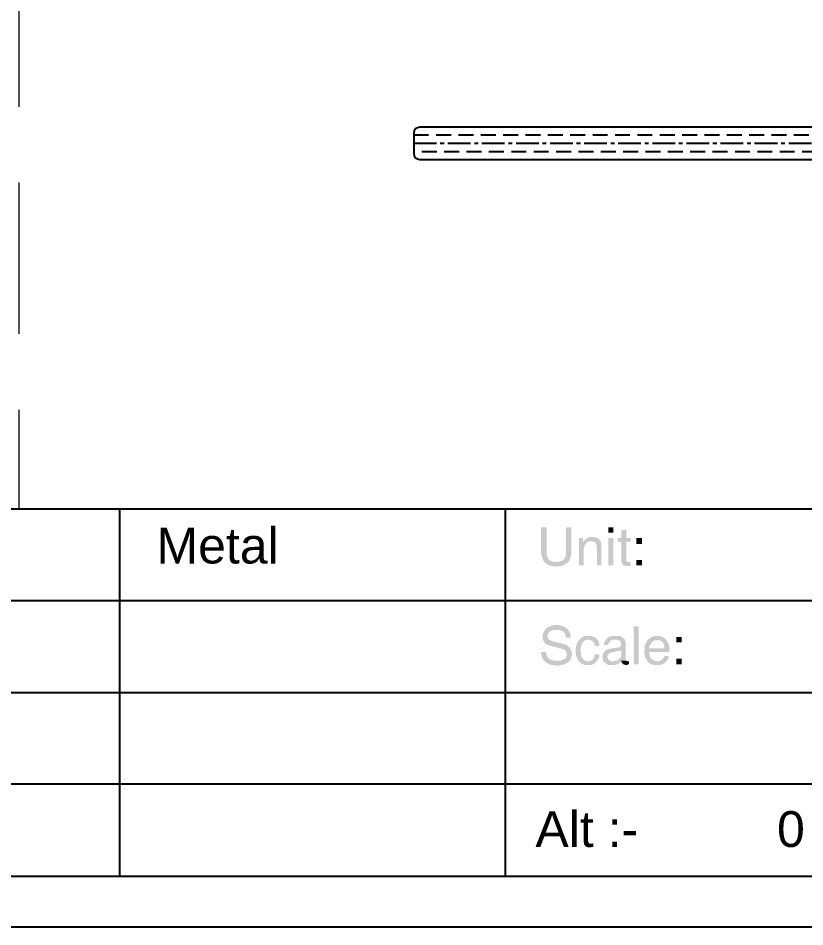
# Model space of a CAD drawing. Header units: millimetres. Extents: x 1233 to 2351, y 1180 to 1535.
# Drawn here: x 2142.7 to 2208.6, y 1237.9 to 1314.1 of the extents above; entities that cross this region are included whole.
import ezdxf

# ---------------------------------------------------------------- set-up
doc = ezdxf.new("R2010")
doc.units = ezdxf.units.MM
for name, pattern in [('CENTER2', [28.575, 19.05, -3.175, 3.175, -3.175]), ('HIDDEN', [9.525, 6.35, -3.175]), ('HIDDEN2', [0.1875, 0.125, -0.0625])]:
    doc.linetypes.add(name, pattern=pattern)
doc.layers.add('Center Line', color=2, linetype='CENTER2')
doc.layers.add('Hidden Line', color=1, linetype='HIDDEN2')
doc.styles.get("Standard").update_dxf_attribs({"font": 'arial.ttf'})

msp = doc.modelspace()

# ---------------------------------------------------------------- hatches: boundary and pattern name
at = {"transparency": 33554559}
for points in [[(2186.98165, 1271.43178), (2186.53033, 1271.43178), (2186.53033, 1269.2203), (2186.57547, 1269.13004), (2186.57547, 1268.94951), (2186.6206, 1268.85924), (2186.66573, 1268.76898), (2186.66573, 1268.67871), (2186.71086, 1268.63358), (2186.75599, 1268.58845), (2186.80113, 1268.49818), (2187.79403, 1268.49818), (2187.70377, 1268.49818), (2187.61351, 1268.54332), (2187.43298, 1268.54332), (2187.38784, 1268.58845), (2187.29758, 1268.63358), (2187.25245, 1268.67871), (2187.20732, 1268.72385), (2187.16218, 1268.76898), (2187.11705, 1268.81411), (2187.07192, 1268.90437), (2187.07192, 1268.94951), (2187.02679, 1269.03977), (2186.98165, 1269.13004), (2186.98165, 1269.40083)], [(2189.05773, 1271.43178), (2188.60641, 1271.43178), (2188.60641, 1269.40083), (2188.60641, 1269.0849), (2188.56128, 1268.99464), (2188.56128, 1268.94951), (2188.51615, 1268.85924), (2188.47102, 1268.81411), (2188.42588, 1268.72385), (2188.38075, 1268.67871), (2188.29049, 1268.63358), (2188.24536, 1268.58845), (2188.15509, 1268.58845), (2188.06483, 1268.54332), (2187.97456, 1268.54332), (2187.8843, 1268.49818), (2186.80113, 1268.49818), (2186.84626, 1268.45305), (2186.89139, 1268.40792), (2186.98165, 1268.36279), (2187.02679, 1268.31766), (2187.11705, 1268.27252), (2187.16218, 1268.22739), (2187.25245, 1268.22739), (2187.34271, 1268.18226), (2187.43298, 1268.18226), (2187.52324, 1268.13713), (2188.15509, 1268.13713), (2188.24536, 1268.18226), (2188.33562, 1268.22739), (2188.38075, 1268.22739), (2188.47102, 1268.27252), (2188.51615, 1268.31766), (2188.60641, 1268.36279), (2188.65155, 1268.40792), (2188.74181, 1268.45305), (2188.74181, 1268.49818), (2188.83207, 1268.54332), (2188.87721, 1268.63358), (2188.92234, 1268.67871), (2188.92234, 1268.76898), (2188.96747, 1268.85924), (2189.0126, 1268.90437), (2189.0126, 1268.99464), (2189.05773, 1269.0849), (2189.05773, 1269.40083)], [(2192.57804, 1270.98045), (2192.57804, 1271.43178), (2192.17185, 1271.43178), (2192.17185, 1270.98045)], [(2190.77276, 1270.6194), (2190.68249, 1270.6194), (2190.59223, 1270.57426), (2190.50196, 1270.57426), (2190.4117, 1270.52913), (2190.36657, 1270.484), (2190.2763, 1270.43887), (2190.23117, 1270.39374), (2190.14091, 1270.30347), (2190.05064, 1270.21321), (2190.36657, 1270.16808), (2190.45683, 1270.21321), (2190.5471, 1270.21321), (2190.59223, 1270.25834), (2191.49487, 1270.25834), (2191.44974, 1270.3486), (2191.40461, 1270.39374), (2191.35948, 1270.43887), (2191.31434, 1270.484), (2191.22408, 1270.52913), (2191.13381, 1270.52913), (2191.08868, 1270.57426), (2190.99842, 1270.57426), (2190.90815, 1270.6194)], [(2193.66122, 1271.20611), (2193.25503, 1271.20611), (2193.25503, 1270.52913), (2192.9391, 1270.52913), (2192.9391, 1270.21321), (2193.25503, 1270.21321), (2193.25503, 1268.49818), (2193.30016, 1268.40792), (2193.34529, 1268.36279), (2193.34529, 1268.31766), (2193.39042, 1268.27252), (2193.43556, 1268.22739), (2193.52582, 1268.22739), (2193.61608, 1268.18226), (2193.88688, 1268.18226), (2194.02227, 1268.22739), (2194.02227, 1268.49818), (2193.88688, 1268.49818), (2193.79661, 1268.54332), (2193.70635, 1268.54332), (2193.66122, 1268.58845), (2193.66122, 1270.21321), (2194.02227, 1270.21321), (2194.02227, 1270.52913), (2193.66122, 1270.52913)], [(2190.05064, 1270.52913), (2189.68959, 1270.52913), (2189.68959, 1268.22739), (2190.09577, 1268.22739), (2190.09577, 1269.44596), (2190.09577, 1269.67162), (2190.14091, 1269.76189), (2190.14091, 1269.85215), (2190.18604, 1269.89728), (2190.23117, 1269.98755), (2190.2763, 1270.03268), (2190.2763, 1270.03268), (2190.32144, 1270.12294), (2190.36657, 1270.16808), (2190.05064, 1270.21321)], [(2191.49487, 1270.25834), (2190.68249, 1270.25834), (2190.77276, 1270.25834), (2190.86302, 1270.21321), (2190.95329, 1270.21321), (2191.04355, 1270.16808), (2191.08868, 1270.12294), (2191.08868, 1270.07781), (2191.13381, 1270.03268), (2191.17895, 1269.98755), (2191.17895, 1269.76189), (2191.22408, 1269.67162), (2191.22408, 1268.22739), (2191.58514, 1268.22739), (2191.58514, 1270.03268), (2191.54, 1270.12294), (2191.54, 1270.21321)], [(2192.57804, 1268.22739), (2192.57804, 1270.52913), (2192.17185, 1270.52913), (2192.17185, 1268.22739)], [(2194.97005, 1270.03268), (2194.97005, 1270.52913), (2194.51873, 1270.52913), (2194.51873, 1270.03268)], [(2194.97005, 1268.22739), (2194.97005, 1268.67871), (2194.51873, 1268.67871), (2194.51873, 1268.22739)], [(2187.79403, 1263.21772), (2187.56837, 1263.21772), (2187.47811, 1263.17259), (2187.38784, 1263.17259), (2187.29758, 1263.12746), (2187.25245, 1263.12746), (2187.16218, 1263.08232), (2187.11705, 1263.03719), (2187.02679, 1262.99206), (2186.98165, 1262.94693), (2186.93652, 1262.9018), (2186.89139, 1262.85666), (2187.79403, 1262.81153), (2188.06483, 1262.81153), (2188.15509, 1262.7664), (2188.24536, 1262.7664), (2188.29049, 1262.72127), (2188.38075, 1262.67613), (2188.38075, 1262.631), (2188.47102, 1262.58587), (2188.51615, 1262.54074), (2188.56128, 1262.45047), (2188.56128, 1262.36021), (2188.60641, 1262.26994), (2188.60641, 1262.17968), (2189.0126, 1262.17968), (2189.0126, 1262.36021), (2188.96747, 1262.45047), (2188.96747, 1262.54074), (2188.92234, 1262.631), (2188.87721, 1262.67613), (2188.83207, 1262.7664), (2188.78694, 1262.81153), (2188.74181, 1262.9018), (2188.65155, 1262.94693), (2188.65155, 1262.94693), (2188.56128, 1263.03719), (2188.51615, 1263.03719), (2188.42588, 1263.08232), (2188.33562, 1263.12746), (2188.29049, 1263.17259), (2188.10996, 1263.17259), (2188.01969, 1263.21772), (2187.92943, 1263.21772)], [(2194.29307, 1259.92307), (2194.29307, 1263.12746), (2194.69926, 1263.12746), (2194.69926, 1259.92307)], [(2186.89139, 1262.85666), (2186.84626, 1262.81153), (2186.80113, 1262.72127), (2186.75599, 1262.631), (2186.71086, 1262.58587), (2186.66573, 1262.49561), (2186.66573, 1261.99915), (2186.71086, 1261.90889), (2186.75599, 1261.86376), (2186.80113, 1261.77349), (2186.84626, 1261.72836), (2186.84626, 1261.68323), (2186.93652, 1261.63809), (2186.98165, 1261.59296), (2187.07192, 1261.54783), (2187.16218, 1261.54783), (2187.25245, 1261.5027), (2187.34271, 1261.45757), (2187.43298, 1261.45757), (2187.97456, 1261.32217), (2188.06483, 1261.27704), (2188.20022, 1261.27704), (2188.29049, 1261.2319), (2188.38075, 1261.18677), (2188.42588, 1261.18677), (2188.51615, 1261.14164), (2188.56128, 1261.09651), (2188.56128, 1261.09651), (2188.60641, 1261.00624), (2188.65155, 1260.96111), (2188.65155, 1260.87085), (2188.69668, 1260.78058), (2188.69668, 1260.69032), (2188.65155, 1260.64519), (2188.65155, 1260.55492), (2188.60641, 1260.46466), (2188.51615, 1260.41953), (2188.47102, 1260.37439), (2188.47102, 1260.37439), (2188.38075, 1260.32926), (2188.33562, 1260.28413), (2188.24536, 1260.28413), (2188.15509, 1260.239), (2187.8843, 1260.239), (2186.80113, 1260.19386), (2186.89139, 1260.14873), (2186.93652, 1260.1036), (2187.02679, 1260.05847), (2187.07192, 1260.01334), (2187.16218, 1259.9682), (2187.20732, 1259.92307), (2187.29758, 1259.92307), (2187.38784, 1259.87794), (2187.56837, 1259.87794), (2187.65864, 1259.83281), (2188.06483, 1259.83281), (2188.15509, 1259.87794), (2188.33562, 1259.87794), (2188.38075, 1259.92307), (2188.47102, 1259.92307), (2188.56128, 1259.9682), (2188.60641, 1260.01334), (2188.69668, 1260.05847), (2188.74181, 1260.1036), (2188.78694, 1260.1036), (2188.83207, 1260.14873), (2188.87721, 1260.239), (2188.96747, 1260.28413), (2189.0126, 1260.37439), (2189.0126, 1260.41953), (2189.05773, 1260.50979), (2189.05773, 1260.60005), (2189.10287, 1260.69032), (2189.10287, 1260.91598), (2189.05773, 1261.00624), (2189.05773, 1261.09651), (2189.0126, 1261.18677), (2188.96747, 1261.2319), (2188.96747, 1261.32217), (2188.87721, 1261.3673), (2188.87721, 1261.3673), (2188.83207, 1261.41243), (2188.78694, 1261.45757), (2188.69668, 1261.5027), (2188.65155, 1261.54783), (2188.56128, 1261.59296), (2188.47102, 1261.63809), (2188.38075, 1261.63809), (2188.24536, 1261.68323), (2187.70377, 1261.81862), (2187.70377, 1261.81862), (2187.56837, 1261.86376), (2187.47811, 1261.86376), (2187.38784, 1261.90889), (2187.29758, 1261.95402), (2187.25245, 1261.95402), (2187.20732, 1261.99915), (2187.16218, 1262.04428), (2187.11705, 1262.08942), (2187.07192, 1262.17968), (2187.07192, 1262.40534), (2187.11705, 1262.49561), (2187.16218, 1262.58587), (2187.20732, 1262.631), (2187.25245, 1262.67613), (2187.29758, 1262.72127), (2187.34271, 1262.7664), (2187.43298, 1262.7664), (2187.52324, 1262.81153), (2187.79403, 1262.81153)], [(2190.50196, 1262.31508), (2190.23117, 1262.31508), (2190.14091, 1262.26994), (2190.05064, 1262.22481), (2189.96038, 1262.22481), (2189.91525, 1262.17968), (2189.82498, 1262.08942), (2189.77985, 1262.04428), (2189.73472, 1261.99915), (2190.5471, 1261.99915), (2190.63736, 1261.95402), (2190.72763, 1261.95402), (2190.81789, 1261.90889), (2190.86302, 1261.86376), (2190.90815, 1261.77349), (2190.95329, 1261.72836), (2190.99842, 1261.63809), (2191.04355, 1261.54783), (2191.04355, 1261.45757), (2191.40461, 1261.45757), (2191.40461, 1261.68323), (2191.35948, 1261.72836), (2191.35948, 1261.81862), (2191.31434, 1261.90889), (2191.26921, 1261.95402), (2191.22408, 1262.04428), (2191.13381, 1262.08942), (2191.13381, 1262.13455), (2191.08868, 1262.17968), (2190.99842, 1262.22481), (2190.90815, 1262.22481), (2190.86302, 1262.26994), (2190.77276, 1262.31508), (2190.59223, 1262.31508)], [(2192.75857, 1262.31508), (2192.44265, 1262.31508), (2192.35238, 1262.26994), (2192.26212, 1262.22481), (2192.21699, 1262.22481), (2192.12672, 1262.17968), (2192.08159, 1262.13455), (2192.03646, 1262.08942), (2191.99133, 1262.04428), (2191.94619, 1261.99915), (2191.90106, 1261.90889), (2191.85593, 1261.81862), (2191.8108, 1261.72836), (2191.8108, 1261.54783), (2192.17185, 1261.54783), (2192.17185, 1261.68323), (2192.21699, 1261.77349), (2192.26212, 1261.81862), (2192.30725, 1261.90889), (2192.35238, 1261.90889), (2192.44265, 1261.95402), (2192.53291, 1261.99915), (2193.52582, 1261.99915), (2193.48069, 1262.08942), (2193.39042, 1262.13455), (2193.34529, 1262.17968), (2193.30016, 1262.22481), (2193.20989, 1262.26994), (2193.16476, 1262.26994), (2193.0745, 1262.31508), (2192.84884, 1262.31508)], [(2196.27888, 1262.31508), (2196.05322, 1262.31508), (2195.96296, 1262.26994), (2195.87269, 1262.26994), (2195.78243, 1262.22481), (2195.7373, 1262.17968), (2195.64703, 1262.13455), (2195.6019, 1262.08942), (2195.51164, 1262.04428), (2195.4665, 1261.99915), (2196.27888, 1261.95402), (2196.45941, 1261.95402), (2196.54968, 1261.90889), (2196.59481, 1261.86376), (2196.68507, 1261.81862), (2196.7302, 1261.77349), (2196.7302, 1261.77349), (2196.77534, 1261.68323), (2196.82047, 1261.63809), (2196.82047, 1261.54783), (2196.8656, 1261.45757), (2196.8656, 1261.27704), (2195.6019, 1261.27704), (2195.19571, 1261.2319), (2195.19571, 1261.14164), (2195.15058, 1261.05138), (2195.15058, 1260.96111), (2195.19571, 1260.87085), (2195.19571, 1260.69032), (2195.24084, 1260.60005), (2195.24084, 1260.50979), (2195.28597, 1260.46466), (2195.33111, 1260.37439), (2195.37624, 1260.28413), (2195.42137, 1260.239), (2195.4665, 1260.19386), (2196.27888, 1260.19386), (2196.18862, 1260.19386), (2196.09835, 1260.239), (2196.00809, 1260.239), (2195.91783, 1260.28413), (2195.87269, 1260.32926), (2195.78243, 1260.37439), (2195.7373, 1260.41953), (2195.7373, 1260.46466), (2195.69216, 1260.50979), (2195.64703, 1260.60005), (2195.64703, 1260.64519), (2195.6019, 1260.73545), (2195.6019, 1260.96111), (2197.27179, 1260.96111), (2197.27179, 1261.45757), (2197.22666, 1261.54783), (2197.22666, 1261.63809), (2197.18153, 1261.72836), (2197.13639, 1261.77349), (2197.09126, 1261.86376), (2197.04613, 1261.90889), (2197.001, 1261.99915), (2196.95587, 1262.04428), (2196.91073, 1262.08942), (2196.82047, 1262.13455), (2196.77534, 1262.17968), (2196.68507, 1262.22481), (2196.63994, 1262.26994), (2196.54968, 1262.26994), (2196.45941, 1262.31508), (2196.36915, 1262.31508)], [(2189.73472, 1261.99915), (2189.64445, 1261.90889), (2189.59932, 1261.86376), (2189.59932, 1261.77349), (2189.55419, 1261.72836), (2189.50906, 1261.63809), (2189.50906, 1261.54783), (2189.46392, 1261.45757), (2189.46392, 1261.3673), (2189.41879, 1261.27704), (2189.41879, 1260.91598), (2189.46392, 1260.82572), (2189.46392, 1260.64519), (2189.50906, 1260.55492), (2189.55419, 1260.46466), (2189.55419, 1260.37439), (2189.59932, 1260.32926), (2189.64445, 1260.239), (2189.68959, 1260.19386), (2190.45683, 1260.19386), (2190.32144, 1260.19386), (2190.2763, 1260.239), (2190.18604, 1260.28413), (2190.09577, 1260.28413), (2190.05064, 1260.37439), (2190.00551, 1260.41953), (2189.96038, 1260.46466), (2189.91525, 1260.55492), (2189.91525, 1260.60005), (2189.87011, 1260.69032), (2189.87011, 1260.87085), (2189.82498, 1261.00624), (2189.82498, 1261.18677), (2189.87011, 1261.27704), (2189.87011, 1261.45757), (2189.91525, 1261.54783), (2189.91525, 1261.63809), (2189.96038, 1261.68323), (2190.00551, 1261.72836), (2190.00551, 1261.77349), (2190.09577, 1261.81862), (2190.14091, 1261.90889), (2190.23117, 1261.95402), (2190.2763, 1261.95402), (2190.36657, 1261.99915), (2190.45683, 1261.99915)], [(2193.52582, 1261.99915), (2192.71344, 1261.99915), (2192.89397, 1261.99915), (2192.9391, 1261.95402), (2193.02937, 1261.95402), (2193.11963, 1261.90889), (2193.16476, 1261.86376), (2193.20989, 1261.77349), (2193.20989, 1261.68323), (2193.25503, 1261.59296), (2193.25503, 1261.59296), (2193.20989, 1261.5027), (2193.20989, 1261.45757), (2193.16476, 1261.41243), (2193.0745, 1261.3673), (2193.02937, 1261.3673), (2192.9391, 1261.32217), (2192.44265, 1261.27704), (2192.30725, 1261.2319), (2192.21699, 1261.2319), (2192.12672, 1261.18677), (2192.08159, 1261.18677), (2191.99133, 1261.14164), (2193.25503, 1261.09651), (2193.25503, 1260.78058), (2193.20989, 1260.69032), (2193.20989, 1260.55492), (2193.16476, 1260.46466), (2193.0745, 1260.41953), (2193.02937, 1260.37439), (2192.98423, 1260.32926), (2192.9391, 1260.28413), (2192.84884, 1260.239), (2192.75857, 1260.239), (2192.66831, 1260.19386), (2191.76567, 1260.19386), (2191.8108, 1260.1036), (2191.90106, 1260.05847), (2191.94619, 1260.01334), (2191.99133, 1259.9682), (2192.08159, 1259.92307), (2192.17185, 1259.87794), (2192.71344, 1259.87794), (2192.75857, 1259.92307), (2192.84884, 1259.92307), (2192.9391, 1259.9682), (2193.02937, 1260.01334), (2193.0745, 1260.05847), (2193.16476, 1260.14873), (2193.16476, 1260.14873), (2193.25503, 1260.239), (2193.66122, 1260.239), (2193.61608, 1260.32926), (2193.61608, 1261.77349), (2193.57095, 1261.86376), (2193.57095, 1261.95402)], [(2195.4665, 1261.99915), (2195.4665, 1261.95402), (2195.37624, 1261.86376), (2195.37624, 1261.81862), (2195.33111, 1261.72836), (2195.28597, 1261.68323), (2195.24084, 1261.59296), (2195.24084, 1261.5027), (2195.19571, 1261.41243), (2195.19571, 1261.2319), (2195.6019, 1261.27704), (2195.6019, 1261.45757), (2195.64703, 1261.54783), (2195.69216, 1261.59296), (2195.7373, 1261.68323), (2195.78243, 1261.72836), (2195.78243, 1261.77349), (2195.87269, 1261.81862), (2195.91783, 1261.90889), (2196.00809, 1261.90889), (2196.09835, 1261.95402), (2196.27888, 1261.95402)], [(2198.30983, 1261.77349), (2198.30983, 1262.22481), (2197.85851, 1262.22481), (2197.85851, 1261.77349)], [(2186.93652, 1260.96111), (2186.53033, 1260.96111), (2186.53033, 1260.78058), (2186.57547, 1260.69032), (2186.57547, 1260.60005), (2186.6206, 1260.55492), (2186.6206, 1260.46466), (2186.66573, 1260.37439), (2186.71086, 1260.32926), (2186.75599, 1260.239), (2186.80113, 1260.19386), (2187.8843, 1260.239), (2187.56837, 1260.239), (2187.47811, 1260.28413), (2187.38784, 1260.28413), (2187.34271, 1260.32926), (2187.25245, 1260.37439), (2187.20732, 1260.41953), (2187.16218, 1260.41953), (2187.11705, 1260.46466), (2187.07192, 1260.55492), (2187.02679, 1260.60005), (2186.98165, 1260.69032), (2186.98165, 1260.78058), (2186.93652, 1260.87085)], [(2191.40461, 1260.78058), (2191.04355, 1260.78058), (2191.04355, 1260.73545), (2190.99842, 1260.64519), (2190.99842, 1260.55492), (2190.95329, 1260.46466), (2190.90815, 1260.41953), (2190.86302, 1260.32926), (2190.77276, 1260.28413), (2190.72763, 1260.239), (2190.63736, 1260.239), (2190.5471, 1260.19386), (2189.68959, 1260.19386), (2189.73472, 1260.14873), (2189.82498, 1260.1036), (2189.87011, 1260.01334), (2189.96038, 1259.9682), (2190.00551, 1259.9682), (2190.09577, 1259.92307), (2190.18604, 1259.87794), (2190.72763, 1259.87794), (2190.81789, 1259.92307), (2190.90815, 1259.9682), (2190.99842, 1260.01334), (2191.04355, 1260.05847), (2191.08868, 1260.1036), (2191.13381, 1260.14873), (2191.17895, 1260.19386), (2191.22408, 1260.239), (2191.26921, 1260.32926), (2191.31434, 1260.41953), (2191.35948, 1260.46466), (2191.40461, 1260.55492), (2191.40461, 1260.64519)], [(2191.99133, 1261.14164), (2191.94619, 1261.09651), (2191.85593, 1261.05138), (2191.85593, 1261.00624), (2191.8108, 1260.96111), (2191.76567, 1260.87085), (2191.72053, 1260.82572), (2191.72053, 1260.73545), (2191.6754, 1260.64519), (2191.6754, 1260.41953), (2191.72053, 1260.32926), (2191.72053, 1260.239), (2191.76567, 1260.19386), (2192.48778, 1260.19386), (2192.35238, 1260.19386), (2192.26212, 1260.239), (2192.21699, 1260.28413), (2192.17185, 1260.32926), (2192.12672, 1260.41953), (2192.08159, 1260.50979), (2192.08159, 1260.64519), (2192.12672, 1260.73545), (2192.17185, 1260.78058), (2192.21699, 1260.82572), (2192.26212, 1260.87085), (2192.35238, 1260.91598), (2192.44265, 1260.91598), (2192.53291, 1260.96111), (2192.62318, 1260.96111), (2192.98423, 1261.05138), (2193.16476, 1261.05138), (2193.25503, 1261.09651)], [(2193.66122, 1260.239), (2193.25503, 1260.239), (2193.25503, 1260.14873), (2193.75148, 1260.19386), (2193.75148, 1260.19386)], [(2193.88688, 1260.19386), (2193.75148, 1260.19386), (2193.25503, 1260.14873), (2193.30016, 1260.05847), (2193.34529, 1260.01334), (2193.34529, 1260.01334), (2193.39042, 1259.92307), (2193.48069, 1259.92307), (2193.57095, 1259.87794), (2193.75148, 1259.87794), (2193.79661, 1259.92307), (2193.88688, 1259.92307)], [(2197.27179, 1260.64519), (2196.8656, 1260.64519), (2196.8656, 1260.60005), (2196.82047, 1260.50979), (2196.77534, 1260.46466), (2196.7302, 1260.37439), (2196.63994, 1260.32926), (2196.59481, 1260.28413), (2196.50454, 1260.239), (2196.45941, 1260.239), (2196.36915, 1260.19386), (2195.4665, 1260.19386), (2195.51164, 1260.1036), (2195.55677, 1260.05847), (2195.64703, 1260.01334), (2195.69216, 1259.9682), (2195.78243, 1259.92307), (2195.87269, 1259.92307), (2195.96296, 1259.87794), (2196.54968, 1259.87794), (2196.59481, 1259.92307), (2196.68507, 1259.92307), (2196.77534, 1259.9682), (2196.82047, 1260.01334), (2196.91073, 1260.05847), (2196.95587, 1260.1036), (2197.001, 1260.19386), (2197.09126, 1260.239), (2197.13639, 1260.32926), (2197.18153, 1260.37439), (2197.18153, 1260.46466), (2197.22666, 1260.55492)], [(2198.30983, 1259.92307), (2198.30983, 1260.41953), (2197.85851, 1260.41953), (2197.85851, 1259.92307)]]:
    msp.add_hatch(color=256, dxfattribs=at).paths.add_polyline_path(points)

# ---------------------------------------------------------------- linework, layer by layer
at = {"color": 1, "linetype": 'HIDDEN', "lineweight": 9, "ltscale": 2}
msp.add_line((2142.73228, 1528.92707), (2142.73228, 1272.96627), dxfattribs=at)
for p, q in [((2214.28993, 1304.96119), (2176.34918, 1304.96119)), ((2175.84918, 1304.46119), (2175.84918, 1302.76119)), ((2176.34918, 1302.26119), (2239.48844, 1302.26119)), ((1938.10453, 1242.18613), (2347.36003, 1242.18613))]:
    msp.add_line(p, q)
msp.add_lwpolyline([(2351.39807, 1237.92707), (2351.39807, 1534.92707), (1931.39807, 1534.92707), (1931.39807, 1237.92707)], close=True)
for points in [[(1950.92215, 1272.96627), (2347.36003, 1272.96627)], [(2151.19183, 1272.96627), (2151.19183, 1242.18613)], [(2183.50648, 1272.96627), (2183.50648, 1242.18613)], [(1950.92215, 1265.2938), (2247.05258, 1265.2938)], [(1950.92215, 1257.5762), (2299.99261, 1257.5762)], [(1950.92215, 1249.90373), (2247.05258, 1249.90373)]]:
    msp.add_lwpolyline(points)
for centre, start, end in [((2176.34918, 1304.46119), 90, 180), ((2176.34918, 1302.76119), 180, 270)]:
    msp.add_arc(centre, 0.5, start, end)
at = {"layer": 'Center Line', "ltscale": 0.1}
msp.add_line((2175.84918, 1303.61119), (2250.345, 1303.61119), dxfattribs=at)
at = {"layer": 'Hidden Line', "color": 1, "ltscale": 10}
for p, q in [((2175.84918, 1304.31119), (2239.65663, 1304.31119)), ((2239.65663, 1302.91119), (2175.84918, 1302.91119))]:
    msp.add_line(p, q, dxfattribs=at)

# ---------------------------------------------------------------- texts
at = {"char_height": 2.9996568, "width": 34.3482701, "attachment_point": 5}
for s, insert in [('\\pxql;Metal ', (2171.45624, 1269.86366)), ('\\pxql;Alt :-          0', (2203.22345, 1246.1015))]:
    msp.add_mtext(s, dxfattribs=dict(at, insert=insert))

doc.saveas('drawing.dxf')
